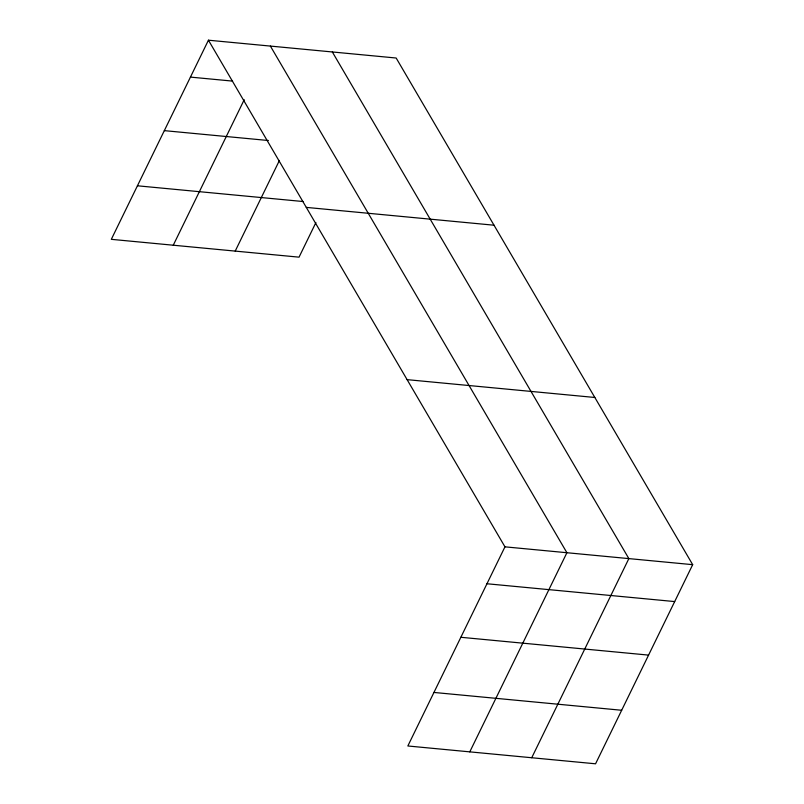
<?xml version="1.0" encoding="UTF-8"?>
<svg xmlns="http://www.w3.org/2000/svg" width="804" height="804" viewBox="0 0 804 804"><rect width="100%" height="100%" fill="white"/><g stroke="black" fill="none" stroke-linecap="round" stroke-linejoin="round"><path stroke-width="1.21" d="M208.437 40.2L504.962 546.841L407.839 745.981L595.563 763.8L692.686 564.669L396.161 58.019L208.437 40.2L111.314 239.331L299.038 257.159L315.902 222.577M173.262 245.22L244.225 99.716M235.21 251.099L279.44 160.418M469.787 751.861L566.91 552.72L270.385 46.079M531.735 757.74L628.859 558.609L332.333 51.959M190.437 77.104L232.567 81.103M164.328 130.64L268.405 140.519M137.424 185.794L303.058 201.523M306.294 207.392L494.018 225.21M407.105 379.649L594.829 397.477M504.962 546.841L692.686 564.669M486.963 583.754L674.687 601.573M460.853 637.281L648.577 655.109M433.949 692.445L621.673 710.264"/></g></svg>
